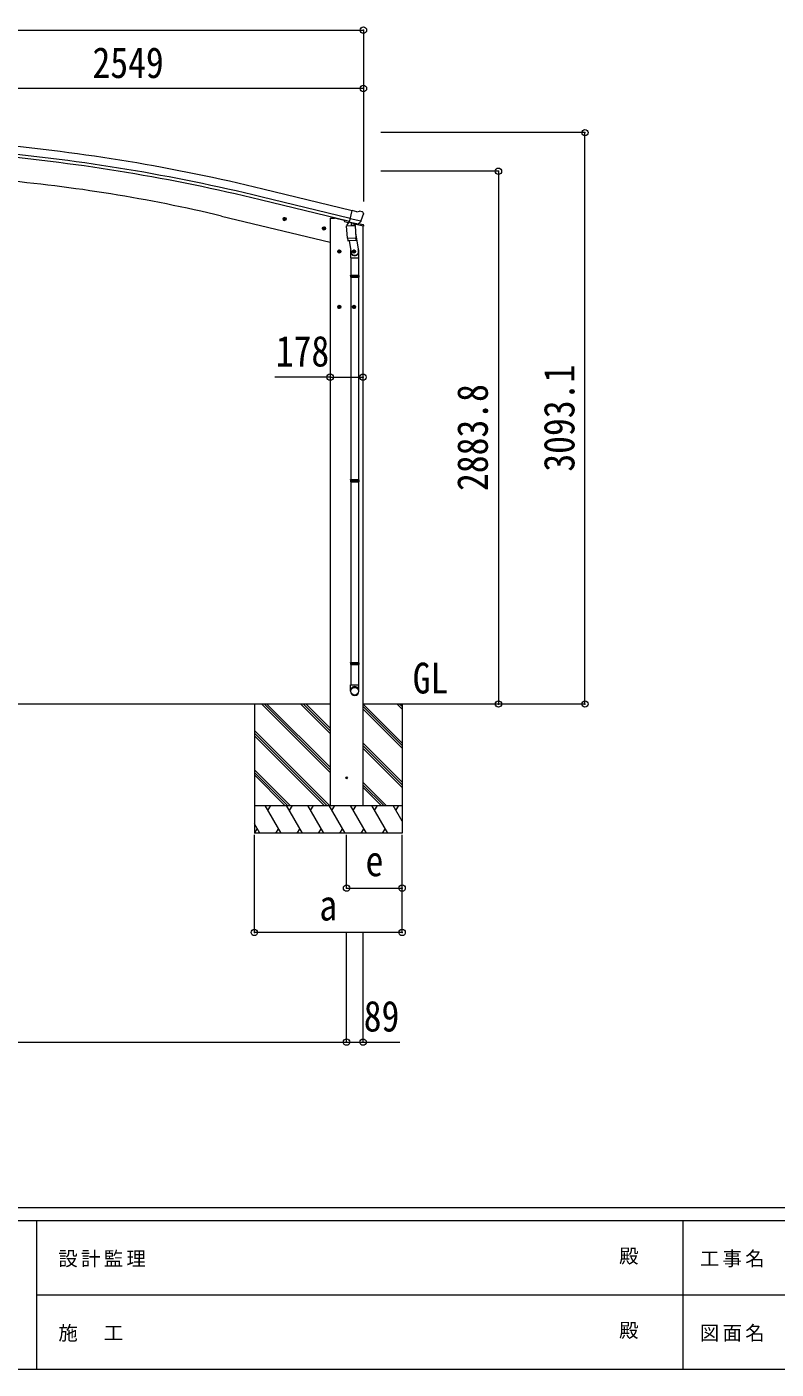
# Model space of a CAD drawing. Units: millimetres at full size, sheet at 1:35. Extents: x -9783 to 9892, y -6828 to 6752.
# Drawn here: x -4022 to 36, y -6828 to 439 of the extents above; entities that cross this region are included whole.
import ezdxf
from ezdxf.enums import TextEntityAlignment as Align

# ---------------------------------------------------------------- set-up
doc = ezdxf.new("R2010")
doc.units = ezdxf.units.MM
doc.header["$LTSCALE"] = 35
doc.header["$PDMODE"] = 32
doc.header["$PDSIZE"] = 35
for name, color, linetype, lineweight in [('0-0_0', 7, 'Continuous', 9), ('0-1_本体', 4, 'Continuous', 9), ('0-2_部品', 7, 'Continuous', 9), ('0-3_ELV2', 3, 'Continuous', 9), ('0-A_寸法', 6, 'Continuous', 9), ('F-0_240', 7, 'Continuous', 9)]:
    doc.layers.add(name, color=color, linetype=linetype, lineweight=lineweight)
doc.styles.add('ＭＳ ゴシック', font='')
doc.styles.get('ＭＳ ゴシック').set_extended_font_data('MS Gothic')

msp = doc.modelspace()

# ---------------------------------------------------------------- linework, layer by layer
at = {"layer": '0-0_0', "color": 6}
for p, q in [((-999.13, -3227.28), (-999.13, -134.18)), ((-1468.14, -343.48), (-1468.14, -3227.28))]:
    msp.add_line(p, q, dxfattribs=at)
at = {"layer": '0-0_0'}
for p, q in [((-2378.68, -3227.33), (-5265.38, -3227.33)), ((-2789.68, -3227.28), (-2789.68, -3927.28)), ((-2378.68, -3598.29), (-2749.69, -3227.28)), ((-2378.68, -3584.15), (-2735.55, -3227.28)), ((-2378.68, -3570.01), (-2721.41, -3227.28)), ((-2378.68, -3386.16), (-2537.56, -3227.28)), ((-2378.68, -3372.02), (-2523.42, -3227.28)), ((-2378.68, -3357.87), (-2509.28, -3227.28)), ((-1603.79, -3227.33), (-2200.68, -3227.33)), ((-1989.68, -3438.51), (-2200.68, -3227.51)), ((-1989.68, -3452.65), (-2200.68, -3241.65)), ((-1989.68, -3466.79), (-2200.68, -3255.79)), ((-1989.68, -3254.66), (-2017.06, -3227.28)), ((-1989.68, -3240.52), (-2002.92, -3227.28)), ((-1989.68, -3227.33), (-1989.68, -3927.28)), ((-2383.54, -3777.28), (-2789.68, -3371.14)), ((-2397.68, -3777.28), (-2789.68, -3385.28)), ((-2411.82, -3777.28), (-2789.68, -3399.42)), ((-1989.68, -3650.64), (-2200.68, -3439.64)), ((-1989.68, -3664.78), (-2200.68, -3453.78)), ((-1989.68, -3678.92), (-2200.68, -3467.92)), ((-2595.67, -3777.28), (-2789.68, -3583.27)), ((-2609.81, -3777.28), (-2789.68, -3597.41)), ((-2623.95, -3777.28), (-2789.68, -3611.56)), ((-2075.17, -3777.28), (-2200.68, -3651.77)), ((-2089.31, -3777.28), (-2200.68, -3665.91)), ((-2103.45, -3777.28), (-2200.68, -3680.05)), ((-2789.68, -3777.28), (-1989.68, -3777.28)), ((-2644.3, -3927.28), (-2730.9, -3777.28)), ((-2715.9, -3803.26), (-2700.9, -3777.28)), ((-2528.83, -3927.28), (-2615.43, -3777.28)), ((-2585.43, -3777.28), (-2600.43, -3803.26)), ((-2413.36, -3927.28), (-2499.96, -3777.28)), ((-2484.96, -3803.26), (-2469.96, -3777.28)), ((-2297.89, -3927.28), (-2384.49, -3777.28)), ((-2378.68, -3777.28), (-2200.68, -3777.28)), ((-2369.49, -3803.26), (-2354.49, -3777.28)), ((-2182.41, -3927.28), (-2269.02, -3777.28)), ((-2254.02, -3803.26), (-2239.02, -3777.28)), ((-2066.95, -3927.28), (-2153.55, -3777.28)), ((-2138.55, -3803.26), (-2123.54, -3777.28)), ((-1989.68, -3861.11), (-2038.08, -3777.28)), ((-2023.08, -3803.26), (-2008.08, -3777.28)), ((-2759.77, -3927.28), (-2789.68, -3875.47)), ((-2774.76, -3901.3), (-2789.68, -3927.13)), ((-2659.29, -3901.3), (-2674.29, -3927.28)), ((-2543.82, -3901.3), (-2558.82, -3927.28)), ((-2428.35, -3901.3), (-2443.35, -3927.28)), ((-2312.88, -3901.3), (-2327.88, -3927.28)), ((-2197.41, -3901.3), (-2212.41, -3927.28)), ((-2081.94, -3901.3), (-2096.94, -3927.28)), ((-1989.68, -3927.28), (-2789.68, -3927.28))]:
    msp.add_line(p, q, dxfattribs=at)
msp.add_circle((-2289.68, -3627.28), 5, dxfattribs=at)
at = {"layer": '0-1_本体'}
for p, q in [((-2274.69, -615.48), (-2757.74, -497.95)), ((-2270.76, -599.1), (-2753.76, -481.59)), ((-2260.68, -557.13), (-2743.56, -439.65)), ((-2967.37, -586.09), (-2379.21, -727.29)), ((-2379.21, -597.28), (-2355.21, -597.28)), ((-2379.21, -597.28), (-2379.21, -3777.28)), ((-2303.2, -609.77), (-2355.21, -597.28)), ((-2201.21, -3777.28), (-2201.21, -640.73))]:
    msp.add_line(p, q, dxfattribs=at)
at = {"layer": '0-1_本体', "color": 6}
msp.add_line((-2379.21, -1457.46), (-2201.21, -1457.46), dxfattribs=at)
at = {"layer": '0-1_本体'}
for centre, radius, start, end in [((-5114.92, -10186.12), 10030.81, 76.32536, 84.82535), ((-5114.92, -10186.12), 9970.81, 76.32536, 84.82535), ((-5114.92, -10186.12), 9987.65, 76.32536, 84.82535), ((-4881.66, -8576.36), 8216.38, 76.52718, 85.05417)]:
    msp.add_arc(centre, radius, start, end, dxfattribs=at)
at = {"layer": '0-2_部品'}
for p, q in [((-2233.91, -562.42), (-2259.84, -556.19)), ((-2233.91, -562.42), (-2220.65, -559.72)), ((-2206.17, -562.91), (-2219.35, -559.74)), ((-2203.07, -565.16), (-2199.22, -571.45)), ((-2198.85, -573.73), (-2199.13, -574.88)), ((-2616.19, -603.51), (-2635.63, -598.85)), ((-2633.21, -599.43), (-2628.04, -593.98)), ((-2631.08, -606.62), (-2633.21, -599.43)), ((-2628.24, -610.9), (-2623.57, -591.46)), ((-2628.04, -593.98), (-2620.74, -595.74)), ((-2620.74, -595.74), (-2618.61, -602.93)), ((-2402.25, -654.88), (-2421.7, -650.21)), ((-2419.27, -650.79), (-2414.11, -645.34)), ((-2417.14, -657.98), (-2419.27, -650.79)), ((-2414.31, -662.26), (-2409.64, -642.82)), ((-2414.11, -645.34), (-2406.81, -647.1)), ((-2406.81, -647.1), (-2404.68, -654.29)), ((-2302.67, -608.53), (-2302.67, -612.29)), ((-2279.43, -621.82), (-2298.84, -617.16)), ((-2289.9, -639.24), (-2244.21, -636.05)), ((-2285.23, -706.08), (-2289.9, -639.24)), ((-2275.48, -617.47), (-2288.8, -632.79)), ((-2288.8, -632.79), (-2288.35, -639.13)), ((-2274.54, -617.41), (-2275.48, -617.47)), ((-2271.46, -619.88), (-2272.98, -619.51)), ((-2234.75, -628.69), (-2271.46, -619.88)), ((-2212.91, -614.04), (-2270.42, -600.23)), ((-2265.5, -621.7), (-2264.48, -636.31)), ((-2237.29, -630.7), (-2263.11, -637.13)), ((-2245.99, -632.87), (-2245.76, -636.15)), ((-2244.21, -636.05), (-2239.54, -702.88)), ((-2232.47, -629.52), (-2239.99, -627.71)), ((-2198.12, -641.34), (-2239.81, -631.33)), ((-2236.59, -628.92), (-2236.54, -629.66)), ((-2233.22, -629.06), (-2234.75, -628.69)), ((-2229.76, -628.95), (-2213.38, -614.46)), ((-2225.8, -625.43), (-2200.42, -631.53)), ((-2198.12, -634.45), (-2198.12, -641.34)), ((-2285.23, -706.08), (-2239.54, -702.88)), ((-2285.21, -706.08), (-2284.32, -718.77)), ((-2240.52, -717.49), (-2282.22, -720.4)), ((-2276.79, -720.02), (-2266.06, -783.61)), ((-2241.27, -678.12), (-2225.36, -774.29)), ((-2238.68, -715.35), (-2239.55, -702.88)), ((-2239.07, -716.71), (-2239.07, -716.71)), ((-2339.68, -777.52), (-2319.68, -777.52)), ((-2336.18, -773.77), (-2329.68, -770.01)), ((-2329.68, -787.52), (-2329.68, -767.52)), ((-2329.68, -770.01), (-2323.18, -773.77)), ((-2323.18, -781.27), (-2329.68, -785.03)), ((-2323.18, -773.77), (-2323.18, -781.27)), ((-2269.21, -776.79), (-2269.21, -811.45)), ((-2259.68, -777.52), (-2239.68, -777.52)), ((-2256.18, -773.77), (-2249.68, -770.01)), ((-2249.68, -787.52), (-2249.68, -767.52)), ((-2249.68, -770.01), (-2243.18, -773.77)), ((-2243.18, -781.27), (-2249.68, -785.03)), ((-2243.18, -773.77), (-2243.18, -781.27)), ((-2223.21, -811.45), (-2223.21, -777.1)), ((-2269.21, -811.45), (-2223.21, -811.45)), ((-2267.21, -811.45), (-2267.21, -905.45)), ((-2225.21, -811.45), (-2225.21, -905.45)), ((-2269.21, -907.45), (-2268.21, -905.45)), ((-2269.21, -907.45), (-2223.21, -907.45)), ((-2269.21, -907.45), (-2269.21, -915.45)), ((-2269.21, -915.45), (-2223.21, -915.45)), ((-2269.21, -915.45), (-2268.21, -917.45)), ((-2268.21, -905.45), (-2224.21, -905.45)), ((-2268.21, -917.45), (-2224.21, -917.45)), ((-2267.21, -917.45), (-2267.21, -2011.64)), ((-2225.21, -917.45), (-2225.21, -2011.64)), ((-2223.21, -907.45), (-2224.21, -905.45)), ((-2339.68, -1077.52), (-2319.68, -1077.52)), ((-2336.18, -1073.77), (-2329.68, -1070.01)), ((-2329.68, -1087.52), (-2329.68, -1067.52)), ((-2329.68, -1070.01), (-2323.18, -1073.77)), ((-2323.18, -1081.27), (-2329.68, -1085.03)), ((-2323.18, -1073.77), (-2323.18, -1081.27)), ((-2259.68, -1077.52), (-2239.68, -1077.52)), ((-2256.18, -1073.77), (-2249.68, -1070.01)), ((-2249.68, -1087.52), (-2249.68, -1067.52)), ((-2249.68, -1070.01), (-2243.18, -1073.77)), ((-2243.18, -1081.27), (-2249.68, -1085.03)), ((-2243.18, -1073.77), (-2243.18, -1081.27)), ((-2269.21, -2013.64), (-2268.21, -2011.64)), ((-2269.21, -2013.64), (-2223.21, -2013.64)), ((-2269.21, -2013.64), (-2269.21, -2021.64)), ((-2269.21, -2021.64), (-2223.21, -2021.64)), ((-2269.21, -2021.64), (-2268.21, -2023.64)), ((-2268.21, -2011.64), (-2224.21, -2011.64)), ((-2268.21, -2023.64), (-2224.21, -2023.64)), ((-2267.21, -2023.64), (-2267.21, -3001.82)), ((-2225.21, -2023.64), (-2225.21, -3001.82)), ((-2223.21, -2013.64), (-2224.21, -2011.64)), ((-2269.21, -3003.82), (-2268.21, -3001.82)), ((-2269.21, -3003.82), (-2223.21, -3003.82)), ((-2269.21, -3003.82), (-2269.21, -3011.82)), ((-2269.21, -3011.82), (-2223.21, -3011.82)), ((-2269.21, -3011.82), (-2268.21, -3013.82)), ((-2268.21, -3001.82), (-2224.21, -3001.82)), ((-2268.21, -3013.82), (-2224.21, -3013.82)), ((-2267.21, -3013.82), (-2267.21, -3123.82)), ((-2225.21, -3013.82), (-2225.21, -3123.82)), ((-2223.21, -3003.82), (-2224.21, -3001.82)), ((-2269.21, -3157.96), (-2269.21, -3123.82)), ((-2269.21, -3123.82), (-2223.21, -3123.82)), ((-2223.21, -3157.96), (-2223.21, -3123.82))]:
    msp.add_line(p, q, dxfattribs=at)
for points in [[(-2265.27, -621.64), (-2274.99, -619.31), (-2259.84, -556.19)], [(-2618.61, -602.93), (-2623.78, -608.38), (-2631.08, -606.62)], [(-2265.27, -621.64), (-2265.04, -621.79), (-2240.27, -627.74), (-2239.99, -627.71)], [(-2212.64, -613.46), (-2213.22, -614.31), (-2213.38, -614.46)], [(-2404.68, -654.29), (-2409.84, -659.74), (-2417.14, -657.98)], [(-2329.68, -785.03), (-2336.18, -781.27), (-2336.18, -773.77)], [(-2249.68, -785.03), (-2256.18, -781.27), (-2256.18, -773.77)], [(-2223.21, -907.45), (-2223.21, -915.45), (-2224.21, -917.45)], [(-2329.68, -1085.03), (-2336.18, -1081.27), (-2336.18, -1073.77)], [(-2249.68, -1085.03), (-2256.18, -1081.27), (-2256.18, -1073.77)], [(-2223.21, -2013.64), (-2223.21, -2021.64), (-2224.21, -2023.64)], [(-2223.21, -3003.82), (-2223.21, -3011.82), (-2224.21, -3013.82)]]:
    msp.add_lwpolyline(points, dxfattribs=at)
for centre, radius in [((-2625.91, -601.18), 8.5), ((-2625.91, -601.18), 7.7), ((-2625.91, -601.18), 6.5), ((-2411.98, -652.54), 8.5), ((-2411.98, -652.54), 7.7), ((-2411.98, -652.54), 6.5), ((-2329.68, -777.52), 8.5), ((-2329.68, -777.52), 7.7), ((-2329.68, -777.52), 6.5), ((-2249.68, -777.52), 8.5), ((-2249.68, -777.52), 7.7), ((-2249.68, -777.52), 6.5), ((-2329.68, -1077.52), 8.5), ((-2329.68, -1077.52), 7.7), ((-2329.68, -1077.52), 6.5), ((-2249.68, -1077.52), 8.5), ((-2249.68, -1077.52), 7.7), ((-2249.68, -1077.52), 6.5)]:
    msp.add_circle(centre, radius, dxfattribs=at)
at = {"layer": '0-2_部品', "color": 4}
msp.add_circle((-2289.68, -3627.28), 4.5, dxfattribs=at)
at = {"layer": '0-2_部品'}
for centre, radius, start, end in [((-2220.05, -562.66), 3, 76.5, 101.5), ((-2395.94, -527.63), 202.4, 334.90875, 346.5), ((-2207.34, -567.77), 5, 31.5, 76.5), ((-2297.67, -612.29), 5, 180, 256.5), ((-2272.87, -619.02), 0.5, 221.23754, 256.5), ((-2266.1, -621.78), 0.604, 7.79405, 79.40158), ((-2263.46, -636.16), 1.03, 188.03431, 289.96103), ((-2237.53, -629.73), 1, 284, 4), ((-2236.09, -628.88), 0.5, 76.5, 184), ((-2233.1, -628.57), 0.5, 256.5, 291.76246), ((-2201.12, -634.45), 3, 0, 76.5), ((-2282.36, -718.41), 2, 190.53157, 274), ((-2240.66, -715.49), 2, 274, 322.59038), ((-2240.62, -715.52), 1.95, 322.52234, 4.95983), ((-2253.21, -777.1), 30, 0, 2.54858)]:
    msp.add_arc(centre, radius, start, end, dxfattribs=at)
for centre, major_axis, ratio, start_param, end_param in [((-2201.77, -573.02), (1.57, -2.57), 0.99628, 0.7835347, 1.5707963), ((-2231.77, -626.59), (0.73, -2.92), 0.997631, 5.8041905, 5.8929484), ((-2231.8, -626.47), (-2.63, 3.16), 0.650902, 2.1145521, 2.1873627), ((-2231.75, -626.69), (0.73, -2.92), 0.997631, 5.965759, 6.7621801), ((-2246.21, -776.79), (-23, 0), 0.996195, 6.0000678, 10.0103449), ((-2246.21, -776.79), (-21, 0), 0.996195, 0.3319459, 3.3482706), ((-2246.21, -3156.22), (23, 0), 0.996195, 6.2831853, 9.424778), ((-2246.21, -3157.96), (23, 0), 0.996195, 6.2831853, 9.424778), ((-2246.21, -3157.96), (0, -23.43), 0.981806, 4.712389, 7.8539816)]:
    msp.add_ellipse(centre, major_axis=major_axis, ratio=ratio, start_param=start_param, end_param=end_param, dxfattribs=at)
msp.add_ellipse((-2246.21, -3157.96), major_axis=(-21, 0), ratio=0.996195, dxfattribs=at)
at = {"layer": '0-3_ELV2', "color": 6}
for p, q in [((-7224.1, -5057.43), (-2290.08, -5057.43)), ((-2290.08, -5057.43), (-2201.08, -5057.43))]:
    msp.add_line(p, q, dxfattribs=at)
at = {"layer": '0-A_寸法'}
for p, q in [((-7313.25, 421.08), (-2199.25, 421.08)), ((-2199.25, 421.08), (-2199.25, 104.46)), ((-2199.25, 104.46), (-4748.25, 104.46)), ((-2199.25, 104.46), (-2199.25, 104.46)), ((-2199.25, 104.46), (-2199.25, -507.3)), ((-999.13, -134.18), (-2105.4, -134.18)), ((-1468.14, -343.48), (-2105.4, -343.48)), ((-2379.21, -1457.46), (-2679.21, -1457.46)), ((-1468.14, -3227.28), (-1796.97, -3227.28)), ((-999.13, -3227.28), (-1468.14, -3227.28)), ((-2789.68, -4463.65), (-2789.68, -3934.7)), ((-2289.93, -4223.67), (-2289.93, -3934.7)), ((-1989.68, -4463.65), (-1989.68, -3934.7)), ((-1989.68, -4223.67), (-1989.68, -3934.7)), ((-2289.93, -4223.67), (-1989.68, -4223.67)), ((-1989.68, -4463.65), (-2789.68, -4463.65)), ((-2290.08, -5057.43), (-2290.08, -4463.65)), ((-2201.08, -5057.43), (-2201.08, -4463.65)), ((-2201.08, -5057.43), (-2001.08, -5057.43))]:
    msp.add_line(p, q, dxfattribs=at)
for p in [(-2199.25, 421.08), (-2199.25, 104.46), (-999.13, -134.18), (-1468.14, -343.48), (-2379.21, -1457.46), (-2201.21, -1457.46), (-1468.14, -3227.28), (-999.13, -3227.28), (-2289.93, -4223.67), (-1989.68, -4223.67), (-2789.68, -4463.65), (-1989.68, -4463.65), (-2290.08, -5057.43), (-2201.08, -5057.43)]:
    msp.add_point(p, dxfattribs=at)
at = {"layer": 'F-0_240', "color": 5}
for p, q in [((-9783.03, -5953.1), (9396.97, -5953.1)), ((-9783.03, -6023.1), (6285.75, -6023.1)), ((-3969.25, -6023.1), (-3969.25, -6828.1)), ((-469.25, -6023.1), (-469.25, -6828.1)), ((-3969.25, -6425.6), (3205.75, -6425.6)), ((-9783.03, -6828.1), (9396.97, -6828.1))]:
    msp.add_line(p, q, dxfattribs=at)

# ---------------------------------------------------------------- texts
at = {"layer": '0-0_0', "style": 'ＭＳ ゴシック', "width": 0.85}
msp.add_text('GL', height=166.8, dxfattribs=at).set_placement((-1932.1, -3220.34), align=Align.BOTTOM_LEFT)
at = {"layer": '0-A_寸法', "color": 7, "style": 'ＭＳ ゴシック', "width": 0.85}
for s, p in [('2549', (-3666.25, 111.46)), ('178', (-2673.59, -1450.46)), ('e', (-2187.8, -4209.3)), ('a', (-2437.8, -4449.27)), ('89', (-2197.33, -5050.43))]:
    msp.add_text(s, height=166.8, dxfattribs=at).set_placement(p, align=Align.BOTTOM_LEFT)
for s, p in [('3093.1', (-1006.13, -1969.48)), ('2883.8', (-1475.14, -2074.13))]:
    msp.add_text(s, height=166.8, rotation=90, dxfattribs=at).set_placement(p, align=Align.BOTTOM_LEFT)
at = {"layer": 'F-0_240', "style": 'ＭＳ ゴシック'}
for p in [(-814.24, -6276.85), (-814.24, -6679.35)]:
    msp.add_text('殿', height=76.98, dxfattribs=at).set_placement(p, align=Align.BOTTOM_LEFT)
at = {"layer": 'F-0_240', "char_height": 76.98, "attachment_point": 7, "style": 'ＭＳ ゴシック'}
for s, insert in [('\\T1.17;設計監理', (-3851.04, -6276.85)), ('\\T1.17;工事名', (-376.96, -6276.85)), ('\\T1.17;施\u3000工', (-3851.04, -6679.35)), ('\\T1.17;図面名', (-376.96, -6679.35))]:
    msp.add_mtext(s, dxfattribs=dict(at, insert=insert))

doc.saveas('drawing.dxf')
